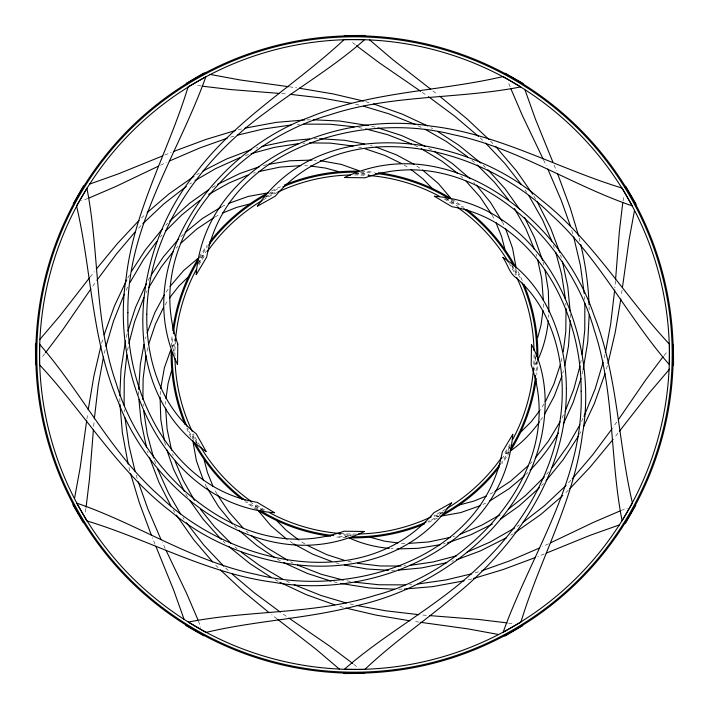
<?xml version="1.0" encoding="UTF-8"?>
<svg xmlns="http://www.w3.org/2000/svg" width="709" height="709" viewBox="0 0 709 709"><rect width="100%" height="100%" fill="white"/><g stroke="black" fill="none" stroke-linecap="round" stroke-linejoin="round"><path stroke-width="0.53" stroke-dasharray="3.54 2.66" d="M543.209 307.378L543.342 303.966M165.676 404.245L165.8 401.418M160.172 394.842L160.456 390.739M548.624 317.384L548.801 314.699M615.483 280.737L614.863 287.907M93.677 426.295L94.102 421.412M86.879 419.134L87.73 413.081M622.085 290.149L621.27 295.972M623.034 200.984L623.858 195.897M85.895 508.495L85.018 513.839M127.54 350.468L128.559 345.132M580.565 363.212L581.15 360.269M561.9 358.178L560.881 362.476M582.94 370.523L581.974 374.591M605.007 354.358L603.536 360.544M147.002 351.168L147.889 347.383M104.276 353.374L105.544 348.092M126.335 337.254L127.203 333.682M145.46 338.601L145.983 336.713M101.653 343.271L103.106 338.202M607.383 365.64L606.035 370.302M562.716 373.297L563.469 370.701M563.478 414.889L561.785 418.345M583.108 418.257L580.263 424.026M126.087 290.309L127.975 286.445M146.222 292.613L147.197 290.663M536.633 362.396L535.552 364.479L535.428 355.271M172.509 346.32L173.448 344.521L173.528 350.663M127.717 278.079L130.474 273.133M148.137 280.392L149.891 277.29M198.192 263.367L202.694 255.337L199.318 257.535M509.806 447.414L506.306 453.663L509.762 451.411M579.35 434.413L580.91 431.639M165.046 304.905L168.033 300.146M543.98 404.041L540.444 409.634M166.074 292.197L169.486 287.216M540.506 420.384L542.598 417.309M616.795 421.988L613.188 427.155M92.746 286.232L95.493 282.297M90.132 277.024L94.297 271.698M617.929 433.181L614.756 437.231M44.72 353.764L41.352 357.877M664.076 355.493L667.851 350.875M160.305 237.125L162.086 235.033M546.524 474.401L548.686 471.902M176.124 248.247L177.968 246.262M138.539 228.227L141.561 225.037M570.905 480.294L567.528 483.866M541.481 485.603L543.466 483.511M529.818 463.996L531.972 461.736M165.809 225.17L167.749 223.167M180.848 236.779L183.666 234.032M525.404 474.906L528.489 471.902M568.405 490.123L564.222 494.155M141.454 218.035L143.865 215.704M189.728 184.056L191.492 182.887M516.976 526.468L519.351 524.89M510.71 535.286L513.139 533.797M196.597 174.751L199.318 173.102M264.705 197.421L272.619 192.715L270.608 192.804M442.54 512.625L436.389 516.285L439.146 516.152M212.23 187.495L215.341 185.661M214.995 216.954L219.976 214.304M493.163 492.516L488.155 495.112M222.13 206.496L224.886 205.131M482.82 504.471L485.647 503.115M160.482 165.197L166.323 162.458M548.518 543.803L542.677 546.542M164.807 155.014L171.268 152.408M544.193 553.986L537.732 556.592M87.943 198.449L81.668 200.833M621.057 510.551L627.332 508.167M245.429 155.599L248.496 154.518M253.468 173.2L255.346 172.606M451.651 561.315L453.609 560.722M230.522 137.183L233.899 136.172M475.101 572.828L478.478 571.817M452.971 536.589L454.753 536.057M256.029 148.075L257.784 147.569M238.153 129.818L242.336 128.781M471.707 578.961L465.848 580.423M263.331 165.622L267.187 164.648M443.382 543.945L445.314 543.457M403.846 565.897L405.796 565.747M302.903 143.271L305.074 143.112M297.355 124.492L299.473 124.341M409.527 584.659L411.645 584.508M306.829 119.901L311.091 119.821M402.171 589.099L397.909 589.179M391.501 570.302L394.514 570.249M314.069 138.751L317.393 138.707M355.271 173.572L364.479 173.448L362.68 172.509M350.663 535.472L344.521 535.552L346.79 536.722M401.383 543.209L405.043 543.351M304.755 165.676L307.582 165.8M314.158 160.172L316.232 160.287M391.155 548.562L393.07 548.722M281.703 93.597L287.296 94.075M426.295 615.323L421.412 614.898M289.432 86.817L296.601 87.827M419.134 622.121L413.081 621.27M201.25 86.011L195.064 85M508.495 623.105L513.839 623.982M358.532 127.54L363.868 128.559M350.468 581.46L345.132 580.441M351.469 562.051L347.375 561.094M358.781 147.224L361.617 147.889M355.546 104.258L359.552 105.207M353.374 604.724L348.092 603.456M371.746 126.335L375.318 127.203M333.682 581.797L337.254 582.665M370.399 145.46L372.287 145.983M335.694 562.724L339.221 563.708M343.271 607.347L338.202 605.894M365.711 101.644L371.578 103.346M418.026 125.777L423.379 128.4M414.411 145.283L418.337 147.197M286.445 581.025L290.309 582.913M290.663 561.803L292.613 562.778M430.966 127.744L432.694 128.683M278.079 581.283L273.133 578.526M428.608 148.137L431.71 149.891M280.392 560.863L277.29 559.109M445.633 198.192L453.663 202.694L451.465 199.318M263.367 510.808L255.337 506.306L257.394 509.47M404.095 165.046L408.854 168.033M304.755 543.865L299.473 540.515M293.012 543.457L287.358 539.62M416.803 166.074L421.784 169.486M422.201 92.321L425.994 94.962M286.232 616.254L282.297 613.507M277.024 618.868L271.698 614.703M432.924 90.912L437.364 94.394M355.315 44.773L350.787 41.069M353.764 664.28L357.877 667.648M235.033 546.914L237.125 548.695M471.813 160.234L474.906 162.91M460.753 176.124L462.738 177.968M246.262 531.032L248.247 532.876M480.144 137.909L484.336 141.88M228.227 570.461L225.037 567.439M483.219 165.232L485.532 167.457M223.167 541.251L225.17 543.191M236.779 528.152L234.032 525.334M490.433 141.02L494.102 144.822M215.704 565.135L218.035 567.546M473.621 182.248L474.968 183.666M182.887 517.508L184.056 519.272M525.13 189.985L526.769 192.44M533.842 196.092L535.995 199.637M173.102 509.682L174.751 512.403M511.579 264.705L516.285 272.619L516.196 270.608M197.421 444.295L192.715 436.381L192.804 438.392M185.661 493.659L187.495 496.77M492.046 214.995L494.696 219.976M216.954 494.005L214.304 489.024M502.504 222.13L503.869 224.886M205.131 484.105L206.496 486.87M543.564 159.968L546.311 165.835M165.197 548.518L162.458 542.677M155.014 544.193L152.408 537.732M554.048 164.949L556.432 170.842M198.449 621.057L200.833 627.332M510.108 86.79L508.131 81.57M553.295 245.137L554.358 248.123M154.518 460.504L155.599 463.571M172.606 453.654L173.2 455.532M571.755 230.328L572.863 234.059M536.048 254.23L536.678 256.33M136.172 475.092L137.183 478.478M560.553 254.992L561.342 257.677M147.569 451.216L148.075 452.971M543.032 262.073L543.75 264.758M129.818 470.847L128.781 466.664M164.648 441.813L165.622 445.669M579.147 237.985L580.299 242.629M584.438 296.522L584.65 299.49M565.738 303.168L565.897 305.304M143.112 403.926L143.271 406.089M124.341 409.527L124.492 411.645M119.901 402.171L119.821 397.909M589.108 306.873L589.161 309.798M138.707 391.607L138.751 394.931M570.24 314.247L570.275 317.508M535.091 355.484A180.591 180.591 0 0 1 534.4 370.24M510.4 445.651A180.591 180.591 0 0 1 502.433 458.085M443.081 511.871A180.591 180.591 0 0 1 432.605 517.331M353.516 535.091A180.591 180.591 0 0 1 338.76 534.4M263.349 510.4A180.591 180.591 0 0 1 250.915 502.433M197.129 443.081A180.591 180.591 0 0 1 191.669 432.605M173.909 353.516A180.591 180.591 0 0 1 174.6 338.76M198.6 263.349A180.591 180.591 0 0 1 206.567 250.915M265.919 197.129A180.591 180.591 0 0 1 276.395 191.669M355.484 173.909A180.591 180.591 0 0 1 369.256 174.511M445.651 198.6A180.591 180.591 0 0 1 458.085 206.567M511.871 265.919A180.591 180.591 0 0 1 517.331 276.395M537.759 360.5A183.356 183.356 0 0 1 536.766 374.458M509.674 452.174A183.356 183.356 0 0 1 501.768 463.721M437.382 518.049A183.356 183.356 0 0 1 428.342 522.32M346.506 537.679A183.356 183.356 0 0 1 334.542 536.766M256.826 509.674A183.356 183.356 0 0 1 245.279 501.768M190.951 437.382A183.356 183.356 0 0 1 186.68 428.342M171.321 346.506A183.356 183.356 0 0 1 172.234 334.542M199.326 256.826A183.356 183.356 0 0 1 207.232 245.279M271.618 190.951A183.356 183.356 0 0 1 280.658 186.68M361.501 171.277A183.356 183.356 0 0 1 374.458 172.234M452.174 199.326A183.356 183.356 0 0 1 463.721 207.232M518.049 271.618A183.356 183.356 0 0 1 522.728 281.57M534.063 354.5A179.563 179.563 0 0 1 533.54 368.201M510.01 444.286A179.563 179.563 0 0 1 503.807 454.265M445.97 509.018A179.563 179.563 0 0 1 433.917 515.549M356.459 534.054A179.563 179.563 0 0 1 340.799 533.54M264.714 510.01A179.563 179.563 0 0 1 254.735 503.807M199.982 445.97A179.563 179.563 0 0 1 193.451 433.917M174.946 356.459A179.563 179.563 0 0 1 175.46 340.799M198.99 264.714A179.563 179.563 0 0 1 205.193 254.735M263.021 199.982A179.563 179.563 0 0 1 276.838 192.591M354.5 174.937A179.563 179.563 0 0 1 366.243 175.318M444.286 198.99A179.563 179.563 0 0 1 454.265 205.193M509.018 263.021A179.563 179.563 0 0 1 515.549 275.083M536.695 361.457A182.328 182.328 0 0 1 535.951 372.376M509.337 450.782A182.328 182.328 0 0 1 501.538 462.312M440.449 515.301A182.328 182.328 0 0 1 427.935 521.39M348.536 536.731A182.328 182.328 0 0 1 336.624 535.951M258.218 509.337A182.328 182.328 0 0 1 246.688 501.538M193.699 440.449A182.328 182.328 0 0 1 187.61 427.935M172.269 348.536A182.328 182.328 0 0 1 173.049 336.624M199.663 258.218A182.328 182.328 0 0 1 207.462 246.688M268.551 193.699A182.328 182.328 0 0 1 279.249 188.426M360.464 172.269A182.328 182.328 0 0 1 372.376 173.049M450.782 199.663A182.328 182.328 0 0 1 462.312 207.462M515.301 268.551A182.328 182.328 0 0 1 520.574 279.249"/><path stroke-width="1.06" d="M589.197 314.707L587.761 341.818L583.179 369.478M119.794 395.764L121.017 369.451L125.528 340.825M138.698 389.401L140.285 364.586L143.971 344.361M570.284 320.769L568.503 346.063L564.754 365.782M160.066 396.943L160.801 419.515L164.426 440.856M548.934 311.969L548.314 290.61L545.008 270.067M93.42 429.459L89.556 478.407L86.099 507.13M615.563 279.727L619.347 231.639L622.768 202.721M165.977 398.653L168.077 383.463L171.578 370.594M543.014 310.445L541.011 325.085L537.697 337.581M94.332 418.815L98.197 385.74L103.496 356.795M614.676 290.025L610.679 324.057L605.406 352.612M160.642 388.718L164.417 367.679L170.692 350.104M548.305 320.876C546.896 334.444 543.528 347.871 537.688 360.225M86.675 420.65L80.135 467.816L74.498 498.604M622.475 287.305L629.096 239.739L634.493 210.413M88.2 409.82L93.863 376.187L100.953 345.779M582.133 354.562L584.774 329.96L584.854 303.47M620.836 298.959L615.252 332.237L607.967 363.54M126.796 354.925L124.226 379.014L124.11 405.256M563.212 351.824L565.791 331.617L566.057 308.495M146.045 355.838L143.129 378.544L142.881 399.61M83.627 521.523L83.378 522.763L73.045 505.1L73.337 503.824M625.32 187.796L625.622 186.237L635.955 203.9L635.592 205.495M128.914 343.351L134.666 321.487L143.883 297.567M579.98 366.145L573.758 389.285L565.126 411.415M603.102 362.308L595.117 389.037L584.003 416.369M105.995 346.284L113.564 320.876L124.27 294.173M127.895 331.023L135.508 307.449L146.426 283.529M560.349 364.603L553.791 384.305L545.717 401.064M148.775 343.909L155.431 324.155L163.593 307.387M580.972 378.517L573.164 402.42L563.301 424.097M605.007 373.74L594.381 403.474L583.445 426.898M104.134 334.781L114.371 306.146L126.716 279.922M561.936 375.921L554.261 396.163L544.654 414.109M147.091 333L154.881 312.545L164.391 294.82M579.785 424.975L568.077 445.465L552.178 467.665M148.686 287.765L161.235 266.974L173.466 251.234M129.951 282.581L143.422 259.68L156.804 241.344M560.03 421.784L548.358 441.158L535.268 458.067M73.222 203.829L83.343 186.05L84.584 185.669M635.778 505.171L625.657 522.95L624.407 523.331M131.457 271.414L145.372 249.94L162.662 228.573M558.337 433.022C550.432 446.519 540.958 459.122 530.022 470.315M578.314 436.265L563.079 459.822L546.098 480.667M151.23 274.986L163.398 256.835L178.748 238.898M539.841 410.52L531.165 421.793L519.954 432.88M618.78 419.116L645.996 379.528L663.101 356.716M90.947 288.838L62.587 330.057L45.536 352.745M169.548 297.904L178.819 286.099L189.657 275.606M96.885 280.33L116.444 253.999L135.029 232.029M612.124 428.653L592.706 454.797L572.225 478.867M539.452 421.855C531.617 432.791 522.17 442.655 511.162 450.437M170.063 286.436L183.587 270.581L197.554 258.758M619.418 431.267L649.426 392.724L669.571 369.114M89.653 277.644L59.769 316.028L39.89 339.381M96.264 269.198L117.579 243.373L139.026 220.419M613.099 439.35L590.358 466.841L569.752 488.785M36.389 363.717L35.574 364.656L35.45 344.193L36.327 343.253M672.504 345.398L673.426 344.344L673.55 364.807L672.557 365.862M544.344 476.873L525.564 495.529L508.619 508.991M165.729 230.921L181.929 214.809L199.495 200.656M142.793 223.76L163.868 203.864L186.263 186.44M566.154 485.302L544.751 505.464L523.224 522.214M539.452 487.677L519.245 505.854L500.492 519.201M169.69 221.173L189.702 203.191L208.384 189.879M528.382 465.503L510.604 481.181L494.864 491.55M181.176 242.93L196.916 228.954L214.153 217.433M147.126 212.629L169.008 193.885L193.912 176.408M562.804 495.502L540.781 514.504L514.761 532.805M524.633 475.65L508.947 488.802L489.476 501.148M185.076 232.685L202.287 218.585L221.235 206.966M195.046 180.556L215.687 168.582L240.041 157.593M208.641 194.434L229.193 182.887L247.902 175.061M514.583 528.037L490.052 542.084L467.125 552.107M499.836 514.92L481.872 525.103L460.132 534.276M492.392 524.066L470.953 534.71L447.255 542.934M506.581 537.706L480.25 550.973L456.543 559.835M203.013 170.949L226.419 159.046L251.686 149.413M217.672 184.322L239.917 173.501L259.45 166.686M158.382 166.19L115.7 186.556L89.219 197.944M550.618 542.81L593.3 522.444L619.781 511.056M222.422 213.108L236.443 207.453L249.151 204.121M169.327 161.067L199.752 147.977L227.208 138.211M486.498 495.928L473.736 501.148L459.131 505.012M539.673 547.933L509.248 561.023L481.792 570.789M228.52 203.456L248.283 196.411L266.442 193.114M480.02 505.739L460.62 512.616L441.849 515.948M162.724 155.865L118.722 173.732L89.635 184.092M546.276 553.135L590.278 535.268L619.365 524.908M173.492 151.513L205.982 139.425L235.601 130.474M535.508 557.487L503.018 569.575L473.399 578.526M251.057 153.667L274.48 147.33L298.56 143.635M456.64 555.759L433.261 561.936L409.687 565.436M237.338 135.189L262.924 129.073L291.044 125.006M471.662 573.811L446.076 579.927L417.956 583.994M258.856 171.578L279.842 167.12L300.873 165.622M450.304 537.378L428.723 541.951L408.659 543.395M261.329 146.568L287.172 141.1L309.62 138.902M446.723 562.698L421.687 567.918L398.449 570.125M244.88 128.178L276.173 122.382L304.702 119.954M464.12 580.822L432.827 586.618L404.298 589.046M268.144 164.426L289.485 160.801L312.057 160.066M440.493 544.645L418.186 548.323L397.005 548.934M400.948 566.039L380.086 565.968L357.611 563.292M303.744 124.11L329.986 124.226L354.075 126.796M405.256 584.89L379.014 584.774L354.925 582.204M309.39 142.881L330.456 143.129L353.162 146.045M313.236 119.794L339.549 121.017L368.175 125.528M388.559 570.293L367.227 569.035L344.361 565.029M394.683 589.197L369.451 587.983L340.825 583.472M319.599 138.698L344.414 140.285L364.639 143.971M279.018 93.375L230.886 89.582L202.827 86.25M429.459 615.58L478.407 619.444L507.13 622.901M310.347 165.977L325.537 168.077L338.406 171.578M290.185 94.332L321.948 98.01L351.593 103.363M418.815 614.668L385.74 610.803L356.795 605.504M397.82 542.97L384.508 541.135L370.071 537.236M320.282 160.642L341.321 164.417L358.896 170.692M389.241 548.411C375.433 547.082 361.75 543.75 349.165 537.874M288.536 86.693L240.2 79.984L209.891 74.392M420.65 622.325L467.816 628.865L498.604 634.502M409.82 620.8L376.187 615.137L345.779 608.047M299.428 88.235L333.124 93.925L363.788 101.112M187.672 83.662L186.237 83.378L203.9 73.045L205.38 73.382M521.523 625.373L522.763 625.622L505.1 635.955L503.824 635.663M365.649 128.914L387.513 134.666L411.433 143.883M343.351 580.086L321.487 574.334L297.567 565.117M346.284 603.005L320.876 595.436L294.173 584.73M377.977 127.895L401.551 135.508L425.471 146.426M331.023 581.105L307.449 573.492L283.529 562.574M363.611 106.226L388.913 113.839L415.359 124.509M344.414 560.349L326.601 554.562L307.52 545.487M365.091 148.775L384.845 155.431L401.613 163.593M373.554 103.931L402.428 114.193L427.5 125.883M334.781 604.866L306.146 594.629L279.922 582.284M376 147.091L396.455 154.881L414.18 164.391M331.732 561.51L312.527 554.11L293.756 543.927M425.161 129.304L446.369 141.49L467.603 156.769M421.235 148.686L442.017 161.235L457.766 173.466M287.765 560.314L266.983 547.765L251.234 535.534M282.581 579.049L259.68 565.578L241.344 552.196M505.171 73.222L522.95 83.352L523.472 85.053M203.829 635.778L186.05 625.657L185.669 624.407M271.414 577.543L249.94 563.628L228.573 546.338M437.967 131.688L458.661 145.088L480.853 163.07M434.014 151.23L452.165 163.398L470.102 178.748M274.986 557.77L256.835 545.602L238.898 530.252M298.604 539.921L286.046 530.146L276.413 520.291M420.703 91.284L379.129 62.693L356.485 45.713M288.838 618.053L330.057 646.413L352.745 663.464M411.096 169.548L422.901 178.819L433.394 189.657M428.369 96.628L454.407 115.93L478.548 136.42M280.33 612.115L253.999 592.556L232.029 573.971M422.564 170.063L438.419 183.587L450.242 197.554M286.48 538.973L271.024 525.856L258.271 510.746M430.753 89.228L392.582 59.467L369.513 39.793M277.644 619.347L316.028 649.231L339.381 669.11M269.198 612.736L243.373 591.421L220.419 569.974M439.642 96.185L467.16 118.997L488.98 139.54M345.38 36.478L344.344 35.574L364.807 35.45L365.959 36.531M363.717 672.611L364.656 673.426L344.193 673.55L343.253 672.673M477.246 164.993L494.403 182.169L508.725 200.035M230.921 543.271L214.809 527.071L200.656 509.505M223.76 566.207L203.864 545.132L186.44 522.737M485.638 143.138L504.826 163.46L521.363 184.535M221.173 539.31L203.191 519.298L189.879 500.616M487.863 169.726L505.065 188.771L519.803 209.483M466.07 181.176L480.046 196.916L491.567 214.153M242.93 527.824L228.954 512.084L217.433 494.847M495.573 146.373L516.276 170.639L532.76 194.328M212.629 561.874L193.885 539.992L176.408 515.089M476.315 185.076L490.415 202.287L502.034 221.235M232.685 523.924L218.585 506.713L206.966 487.765M194.434 500.359L182.887 479.807L175.061 461.098M180.556 513.954L168.582 493.304L157.593 468.959M514.468 208.481L525.715 228.369L534.356 249.125M528.87 195.675L542.598 219.941L551.824 241.131M537.05 201.453L550.716 228.333L559.72 252.333M524.589 217.539L534.506 237.559L542.545 260.283M170.949 505.987L159.046 482.581L149.413 457.314M184.322 491.328L173.501 469.083L166.686 449.55M166.19 550.618L186.556 593.3L197.944 619.781M543.103 159.002L522.409 115.629L510.799 88.572M495.892 222.422L501.547 236.443L504.879 249.151M213.108 486.578L207.453 472.557L204.121 459.849M547.818 169.079L561.28 200.408L570.328 225.763M161.067 539.673L147.977 509.248L138.211 481.792M505.544 228.52L512.589 248.283L515.886 266.442M203.456 480.48L196.411 460.717L193.114 442.558M552.843 161.998L535.295 118.766L525.112 90.247M155.865 546.276L173.732 590.278L184.092 619.365M151.513 535.508L139.425 503.018L130.474 473.399M557.646 173.882L570.373 208.357L578.677 236.177M153.667 457.943L147.33 434.52L143.635 410.44M555.705 252.2L561.617 274.17L565.401 298.888M573.678 236.903L580.396 265.414L584.216 293.544M135.189 471.662L129.073 446.076L125.006 417.956M537.582 259.476L541.703 278.655L543.386 300.598M562.352 261.258L567.803 286.764L570.116 310.967M171.578 450.144L167.12 429.158L165.622 408.127M146.568 447.671L141.1 421.828L138.902 399.38M580.742 244.516C585.421 264.333 588.364 284.584 589.046 304.941M128.178 464.12L122.382 432.827L119.954 404.298M523.898 284.336A183.356 183.356 0 0 1 537.785 359.498M536.288 378.429A183.356 183.356 0 0 1 510.728 450.472M499.349 466.912A183.356 183.356 0 0 1 440.936 516.205M424.664 523.898A183.356 183.356 0 0 1 349.502 537.785M330.571 536.288A183.356 183.356 0 0 1 258.528 510.728M242.088 499.349A183.356 183.356 0 0 1 192.795 440.936M185.102 424.664A183.356 183.356 0 0 1 171.215 349.502M172.712 330.571A183.356 183.356 0 0 1 198.272 258.528M209.651 242.088A183.356 183.356 0 0 1 268.064 192.795M284.336 185.102A183.356 183.356 0 0 1 359.498 171.215M378.429 172.712A183.356 183.356 0 0 1 450.472 198.272M466.912 209.651A183.356 183.356 0 0 1 516.205 268.064M533.54 368.201A179.563 179.563 0 0 1 512.864 439.146M501.591 457.491A179.563 179.563 0 0 1 446.812 508.521M431.276 516.826A179.563 179.563 0 0 1 358.417 534.028M340.799 533.54A179.563 179.563 0 0 1 269.854 512.864M251.509 501.591A179.563 179.563 0 0 1 200.479 446.812M192.174 431.276A179.563 179.563 0 0 1 174.972 358.417M175.46 340.799A179.563 179.563 0 0 1 196.136 269.854M207.409 251.509A179.563 179.563 0 0 1 262.188 200.479M277.724 192.174A179.563 179.563 0 0 1 350.583 174.972M368.201 175.46A179.563 179.563 0 0 1 439.146 196.136M457.491 207.409A179.563 179.563 0 0 1 508.521 262.188M516.826 277.724A179.563 179.563 0 0 1 534.028 350.583M522.178 282.891A182.328 182.328 0 0 1 536.819 356.485M535.632 375.336A182.328 182.328 0 0 1 510.888 448.239M500.35 463.908A182.328 182.328 0 0 1 443.072 513.874M426.109 522.178A182.328 182.328 0 0 1 352.515 536.819M333.664 535.632A182.328 182.328 0 0 1 260.761 510.888M245.092 500.35A182.328 182.328 0 0 1 195.126 443.072M186.822 426.109A182.328 182.328 0 0 1 172.181 352.515M173.368 333.664A182.328 182.328 0 0 1 198.112 260.761M208.65 245.092A182.328 182.328 0 0 1 265.928 195.126M282.891 186.822A182.328 182.328 0 0 1 356.485 172.181M375.336 173.368A182.328 182.328 0 0 1 448.239 198.112M463.908 208.65A182.328 182.328 0 0 1 513.874 265.928M127.895 312.749C125.617 392.564 171.498 487.987 257.083 502.309L274.658 512.767C164.426 504.179 109.638 375.389 126.202 277.379C134.001 210.112 168.707 150.813 188.089 86.87L205.867 76.74C177.941 154.757 126.583 226.632 127.895 312.749M545.177 401.48C544.84 504.728 453.069 583.773 358.036 605.397C308.158 618.806 256.091 620.41 205.929 632.437L188.266 622.094C250.171 609.837 314.672 614.641 375.327 595.338C470.882 570.32 567.936 469.234 531.209 364.958L531.484 344.512C540.923 361.891 544.991 381.805 545.177 401.48M581.123 391.084C584.358 479.319 531.723 552.666 503.133 632.26L520.911 622.13C539.912 559.304 573.811 501.086 582.302 435.202C600.346 336.314 546.01 205.069 434.342 196.233L451.917 206.691C535.348 221.004 582.009 312.465 581.123 391.084M39.642 344.335L39.518 364.798C84.788 413.081 118.5 472.114 172.012 512.456C248.62 576.745 388.594 594.559 451.642 502.778L433.793 512.767C363.708 594.904 230.691 564.55 161.067 497.301C111.366 453.99 82.554 393.442 39.642 344.335M566.349 388.452C567.395 471.033 517.597 544.796 455.426 595.17C425.595 620.393 393.158 642.514 364.798 669.482L344.335 669.358C386.795 631.914 438.189 606 479.036 566.553C529.463 519.865 565.091 453.228 562.077 383.214C560.97 357.425 554.606 331.59 541.791 309.062C537.218 301.077 531.839 293.553 525.582 286.808C522.693 283.706 519.626 280.773 516.374 278.052C509.31 273.302 507.679 263.943 502.778 257.358C546.293 284.903 566.066 338.725 566.349 388.452M669.482 344.202L669.358 364.665C627.412 316.737 599.123 257.837 551.345 214.827C481.854 145.416 346.621 112.802 275.198 196.233L257.358 206.222C321.771 112.802 464.51 132.982 541.1 199.796C592.414 239.961 625.356 297.213 669.482 344.202M146.79 314.229C146.019 358.169 160.411 405.938 196.233 433.793L206.222 451.642C114.441 388.594 132.255 248.62 196.544 172.012C236.886 118.5 295.919 84.788 344.202 39.518L364.665 39.642C334.409 66.522 299.304 87.039 267.089 111.357C201.71 158.453 147.986 230.939 146.79 314.229M177.791 344.042L177.516 364.488C129.304 263.314 215.873 150.592 310.595 116.817C371.87 91.266 439.199 91.514 503.071 76.563L520.725 86.906C457.296 99.428 391.067 94.244 329.153 115.071C235.441 141.313 141.534 241.618 177.791 344.042M196.304 272.681L196.233 274.658L206.691 257.083C226.517 150.202 358.116 110.312 452.422 134.506C516.391 147.454 571.108 185.022 632.26 205.867L622.13 188.089C558.187 168.707 498.888 134.001 431.621 126.202C334.063 109.842 206.727 163.522 196.304 272.681M512.767 434.342C503.931 546.098 372.526 600.434 273.594 582.275C207.781 573.749 149.634 539.886 86.87 520.911L76.74 503.133C137.892 523.986 192.609 561.546 256.578 574.494C350.884 598.688 482.483 558.798 502.309 451.917L512.767 434.342M86.906 188.275L76.563 205.929C91.762 271.051 91.364 339.824 118.297 402.021C152.993 495.112 264.794 579.138 364.488 531.484L344.042 531.209C243.116 567.085 143.475 475.695 116.258 383.498C94.146 320.583 99.632 252.945 86.906 188.275M632.437 503.071L622.094 520.734C609.634 457.606 614.738 391.722 594.222 330.057C568.184 235.929 467.834 141.516 364.958 177.791L344.512 177.516C447.627 128.559 561.519 218.54 594.036 315.354C617.84 375.398 617.823 440.838 632.437 503.071M195.143 630.514A318.722 318.722 0 0 0 673.222 354.5A318.722 318.722 0 0 0 195.143 78.477A318.722 318.722 0 0 0 195.143 630.514M197.031 627.243A314.929 314.929 0 0 0 669.429 354.5A314.929 314.929 0 0 0 197.031 81.757A314.929 314.929 0 0 0 197.031 627.243M195.649 629.636A317.694 317.694 0 0 0 672.194 354.5A317.694 317.694 0 0 0 195.649 79.364A317.694 317.694 0 0 0 195.649 629.636"/></g></svg>
